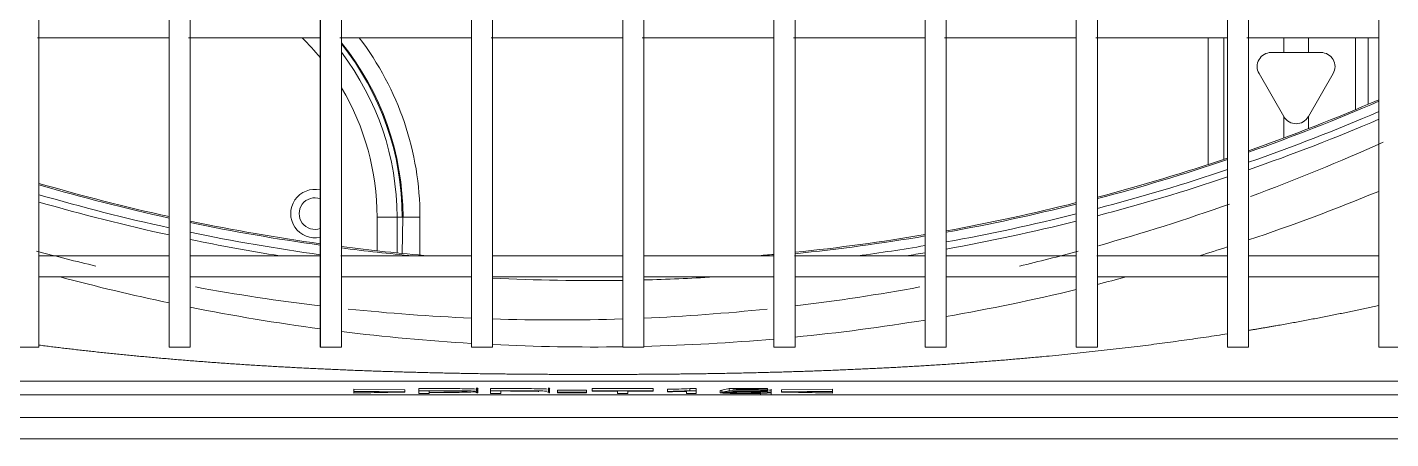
# Model space of a CAD drawing. Header units: millimetres. Extents: x 147619 to 200208, y -27981 to 8299.
# Drawn here: x 166369.7 to 166563.5, y -811.3 to -752.8 of the extents above; entities that cross this region are included whole.
import ezdxf

# ---------------------------------------------------------------- set-up
doc = ezdxf.new("R2010")
doc.units = ezdxf.units.MM
for name, color, linetype, lineweight in [('A-DETL-WIDE', 7, 'Continuous', 80), ('G-IMPT', 7, 'Continuous', 5), ('M-EQPM', 7, 'Continuous', 5), ('M-EQPM-3', 7, 'Continuous', 80)]:
    doc.layers.add(name, color=color, linetype=linetype, lineweight=lineweight)
doc.layers.add('G-IMPT-2', color=7, linetype='Continuous', lineweight=5, true_color=0x666666)

# ---------------------------------------------------------------- blocks, each defined once
blk = doc.blocks.new('RUXYQ14BA - top_dwg-2991071-10-003 三层空调通风平面图')
at = {"layer": 'G-IMPT'}
for p, q in [((414.71, -317.38), (433.2, -317.38)), ((436.2, -317.38), (454.69, -317.38)), ((457.69, -317.38), (476.19, -317.38)), ((479.18, -317.38), (497.68, -317.38)), ((500.68, -317.38), (519.17, -317.38)), ((522.17, -317.38), (540.66, -317.38)), ((543.66, -317.38), (562.15, -317.38)), ((565.15, -317.38), (583.64, -317.38)), ((580.89, -317.38), (580.89, -335.38)), ((583.14, -317.38), (583.14, -334.63)), ((586.64, -317.38), (605.13, -317.38)), ((603.63, -317.38), (603.63, -326.83)), ((465.6, -347.94), (465.6, -342.86)), ((433.2, -348.36), (414.71, -348.36)), ((454.69, -348.36), (436.2, -348.36)), ((476.19, -348.36), (457.69, -348.36)), ((497.68, -348.36), (479.18, -348.36)), ((519.17, -348.36), (500.68, -348.36)), ((540.66, -348.36), (522.17, -348.36)), ((562.15, -348.36), (543.66, -348.36)), ((583.64, -348.36), (565.15, -348.36)), ((605.13, -348.36), (586.64, -348.36)), ((414.71, -351.36), (433.2, -351.36)), ((436.2, -351.36), (454.69, -351.36)), ((457.69, -351.36), (476.19, -351.36)), ((479.18, -351.36), (497.68, -351.36)), ((500.68, -351.36), (519.17, -351.36)), ((522.17, -351.36), (540.66, -351.36)), ((543.66, -351.36), (562.15, -351.36)), ((565.15, -351.36), (583.64, -351.36)), ((586.64, -351.36), (605.13, -351.36)), ((477.07, -367.83), (477.07, -367.17)), ((487.27, -367.83), (487.27, -367.17)), ((511.76, -367.74), (511.76, -367.44)), ((513.9, -367.59), (513.31, -367.69)), ((518.79, -368), (518.79, -367.3)), ((283.51, -371.36), (693.35, -371.36))]:
    blk.add_line(p, q, dxfattribs=at)
at = {"layer": 'G-IMPT', "flags": 128}
for points in [[(411.71, -361.36), (414.71, -361.36), (414.71, 213.41), (411.71, 213.41)], [(433.2, -361.36), (436.2, -361.36), (436.2, 213.41), (433.2, 213.41)], [(454.69, 213.41), (457.69, 213.41), (457.69, -361.36), (454.69, -361.36)], [(476.19, -361.36), (479.18, -361.36), (479.18, 213.41), (476.19, 213.41)], [(500.68, -361.36), (500.68, 213.41), (497.68, 213.41), (497.68, -361.36)], [(522.17, -361.36), (522.17, 213.41), (519.17, 213.41), (519.17, -361.36)], [(543.66, -361.36), (543.66, 213.41), (540.66, 213.41), (540.66, -361.36)], [(565.15, -361.36), (565.15, 213.41), (562.15, 213.41), (562.15, -361.36)], [(586.64, -361.36), (586.64, 213.41), (583.64, 213.41), (583.64, -361.36)], [(608.13, -361.36), (608.13, 213.41), (605.13, 213.41), (605.13, -361.36)], [(496.96, -367.92), (496.96, -367.58), (493.36, -367.58), (493.36, -367.54), (502.03, -367.54), (502.03, -367.58), (498.41, -367.58), (498.41, -367.92)], [(508.1, -367.24), (508.1, -367.54), (507.23, -367.54), (507.23, -367.24)], [(527.5, -367.3), (520.25, -367.41), (520.25, -367.71), (527.5, -367.6), (527.5, -367.65), (521.75, -367.73), (527.5, -367.81), (527.5, -367.65)]]:
    blk.add_lwpolyline(points, close=True, dxfattribs=at)
for points in [[(589.85, -319.47), (591.64, -319.47), (595.14, -319.47), (596.92, -319.47)], [(591.66, -328.59), (591.64, -328.56), (588.12, -322.47)], [(598.65, -322.47), (595.14, -328.56), (595.12, -328.59)], [(723.34, -333.44), (723.34, -362.24), (723.33, -364.94), (659.59, -364.94), (656.41, -368.13), (330.54, -368.13)], [(669.61, -352.14), (655.6, -366.18), (331.34, -366.18), (326.53, -361.36)], [(459.44, -367.81), (459.44, -367.6), (459.44, -367.3), (466.69, -367.41), (466.69, -367.71), (466.69, -367.75), (459.44, -367.86), (459.44, -367.81), (465.2, -367.73), (459.44, -367.65), (459.44, -367.6), (466.69, -367.71)], [(470.16, -367.58), (470.16, -367.77), (470.16, -367.92), (468.71, -367.92), (468.71, -367.54), (468.71, -367.24)], [(480.36, -367.58), (480.36, -367.72), (480.36, -367.92), (478.91, -367.92), (478.91, -367.54), (478.91, -367.24)], [(488.43, -367.76), (488.43, -367.46), (492.54, -367.46), (492.54, -367.76), (492.54, -367.81), (488.43, -367.81), (488.43, -367.76), (492.54, -367.76)], [(493.36, -367.54), (493.36, -367.24), (502.03, -367.24), (502.03, -367.54)], [(504.06, -367.33), (504.06, -367.68), (504.06, -367.63)], [(508.1, -367.54), (508.1, -367.92), (506.76, -367.92), (506.76, -367.62)], [(512.83, -367.54), (511.76, -367.74), (512.94, -367.74), (512.94, -367.82), (511.52, -367.82), (511.52, -367.52), (511.76, -367.44), (512.83, -367.24), (518.26, -367.24), (518.26, -367.54), (518.26, -367.59), (513.9, -367.59)], [(518.26, -367.54), (512.83, -367.54), (512.83, -367.24)], [(527.5, -367.81), (527.5, -367.86), (520.25, -367.75), (520.25, -367.71)]]:
    blk.add_lwpolyline(points, dxfattribs=at)
at = {"layer": 'G-IMPT'}
for centre, radius, start, end in [((426.96, -342.86), 38.64, 360, 37.3078), ((589.85, -321.47), 2, 90, 210), ((596.92, -321.47), 2, 330, 90), ((493.47, -68.44), 280.89, 289.3716, 293.4239), ((493.47, -68.44), 281.09, 289.3573, 293.4062), ((593.39, -327.59), 2, 210, 330), ((493.47, -68.44), 280.89, 284.7843, 288.7245), ((493.47, -68.44), 281.09, 284.7736, 288.7107), ((493.47, -68.44), 280.89, 253.7155, 257.6097), ((493.47, -68.44), 281.09, 253.7274, 257.6186), ((453.94, -342.36), 2.25, 70.5288, 289.4712), ((493.47, -68.44), 280.89, 280.2922, 284.1526), ((493.47, -68.44), 281.09, 280.2848, 284.1423), ((493.47, -68.44), 292.88, 288.5486, 292.411), ((493.47, -68.44), 280.89, 258.2352, 262.0645), ((493.47, -68.44), 281.09, 258.2437, 262.0702), ((493.47, -68.44), 280.89, 275.8633, 279.6711), ((493.47, -68.44), 281.09, 275.8591, 279.6642), ((493.47, -68.44), 280.89, 262.6817, 265.2475), ((493.47, -68.44), 281.09, 262.6869, 264.7802), ((493.47, -68.44), 280.89, 274.7525, 275.2487), ((493.47, -68.44), 292.88, 287.1092, 287.9309), ((493.47, -68.44), 292.88, 255.013, 258.1247), ((493.47, -68.44), 292.88, 284.1659, 284.987), ((493.47, -68.44), 292.88, 279.8664, 283.5616), ((493.47, -68.44), 292.88, 258.7235, 262.3915), ((493.47, -68.44), 292.88, 275.6224, 279.2714), ((493.47, -68.44), 292.88, 262.983, 266.6162), ((493.47, -68.44), 292.88, 271.4092, 275.0332), ((493.47, -68.44), 292.88, 267.2037, 270.8225), ((503.36, -291.66), 75.67, 270.5313, 272.9349), ((503.36, -291.96), 75.67, 270.5313, 272.9349), ((502.36, -222.25), 145.44, 270.6698, 271.7337)]:
    blk.add_arc(centre, radius, start, end, dxfattribs=at)
for points in [[(468.71, -367.24), (470.09, -367.24), (471.47, -367.24), (472.85, -367.24)], [(468.71, -367.54), (470.09, -367.54), (471.47, -367.54), (472.85, -367.54)], [(486.05, -367.26), (486.45, -367.27), (486.75, -367.28), (486.96, -367.3)], [(486.05, -367.56), (486.45, -367.57), (486.75, -367.58), (486.96, -367.6)], [(512.68, -367.9), (512.01, -367.88), (511.63, -367.86), (511.52, -367.82)]]:
    blk.add_open_spline(points, degree=3, dxfattribs=at)
for points, knots in [([(477.05, -367.66), (476.98, -367.69), (476.66, -367.71), (475.44, -367.75), (474.4, -367.77), (472.96, -367.77), (472.03, -367.76), (471.09, -367.77), (470.16, -367.77)], [0.4175591, 0.4175591, 0.4175591, 0.4175591, 0.5338554, 0.5338554, 0.6671766, 0.6671766, 0.6671766, 1, 1, 1, 1]), ([(475.57, -367.65), (475.57, -367.65), (475.57, -367.65), (475.57, -367.63), (475.45, -367.62), (475.23, -367.61), (475, -367.6), (474.73, -367.59), (474.08, -367.59), (473.6, -367.58), (472.95, -367.58), (472.71, -367.58), (472.47, -367.58), (472.23, -367.58)], [0.4385011, 0.4385011, 0.4385011, 0.4385011, 0.4385246, 0.4385246, 0.5, 0.5, 0.5, 0.625, 0.625, 0.75, 0.75, 0.75, 0.814375, 0.814375, 0.814375, 0.814375]), ([(472.85, -367.24), (473.49, -367.24), (474.06, -367.24), (474.53, -367.24), (475, -367.24), (475.44, -367.25), (475.84, -367.26), (476.25, -367.27), (476.55, -367.28), (476.76, -367.3)], [0.332823381, 0.332823381, 0.332823381, 0.332823381, 0.333384993, 0.333384993, 0.333384993, 0.333862304, 0.333862304, 0.333862304, 0.334353237, 0.334353237, 0.334353237, 0.334353237]), ([(472.85, -367.54), (473.49, -367.54), (474.06, -367.54), (474.53, -367.54), (475, -367.54), (475.44, -367.55), (475.84, -367.56), (476.25, -367.57), (476.55, -367.58), (476.76, -367.6)], [0.332823381, 0.332823381, 0.332823381, 0.332823381, 0.333384993, 0.333384993, 0.333384993, 0.333862304, 0.333862304, 0.333862304, 0.334353237, 0.334353237, 0.334353237, 0.334353237]), ([(478.91, -367.24), (480.29, -367.24), (481.66, -367.24), (483.04, -367.24), (483.7, -367.24), (484.26, -367.24), (485.2, -367.24), (485.64, -367.25), (486.05, -367.26)], [0, 0, 0, 0, 0.2496949, 0.2496949, 0.2496949, 0.3745424, 0.3745424, 0.4993898, 0.4993898, 0.4993898, 0.4993898]), ([(478.91, -367.54), (480.29, -367.54), (481.66, -367.54), (483.04, -367.54), (483.7, -367.54), (484.26, -367.54), (485.2, -367.54), (485.64, -367.55), (486.05, -367.56)], [0, 0, 0, 0, 0.2496949, 0.2496949, 0.2496949, 0.3745424, 0.3745424, 0.4993898, 0.4993898, 0.4993898, 0.4993898]), ([(484.61, -367.59), (484.28, -367.59), (483.79, -367.58), (483.15, -367.58), (482.68, -367.58), (482.21, -367.58), (481.73, -367.58)], [0.6663407, 0.6663407, 0.6663407, 0.6663407, 0.6668297, 0.6668297, 0.6668297, 0.8363769, 0.8363769, 0.8363769, 0.8363769]), ([(485.76, -367.65), (485.76, -367.65), (485.76, -367.65), (485.76, -367.63), (485.65, -367.62), (485.2, -367.6), (484.93, -367.59), (484.61, -367.59)], [0.5344085, 0.5344085, 0.5344085, 0.5344085, 0.5348261, 0.5348261, 0.6005834, 0.6005834, 0.6663407, 0.6663407, 0.6663407, 0.6663407]), ([(513.31, -367.69), (513.98, -367.67), (514.67, -367.67), (516.3, -367.67), (517.09, -367.68), (517.77, -367.7), (518.44, -367.72), (518.79, -367.75), (518.79, -367.83), (518.44, -367.86), (517.75, -367.89), (517.06, -367.91), (516.17, -367.93), (514.14, -367.93), (513.35, -367.92), (512.68, -367.9)], [0, 0, 0, 0, 0.1471882, 0.1471882, 0.333032, 0.333032, 0.333032, 0.4984228, 0.4984228, 0.6660639, 0.6660639, 0.6660639, 0.849888, 0.849888, 0.9990959, 0.9990959, 0.9990959, 0.9990959]), ([(512.94, -367.82), (513.05, -367.84), (513.29, -367.86), (513.66, -367.87), (514.04, -367.88), (514.5, -367.89), (515.73, -367.89), (516.28, -367.88), (516.71, -367.86), (517.05, -367.85), (517.26, -367.83), (517.32, -367.81)], [0, 0, 0, 0, 0.0005925, 0.0005925, 0.0005925, 0.1484338, 0.1484338, 0.3337283, 0.3337283, 0.3337283, 0.4690648, 0.4690648, 0.4690648, 0.4690648]), ([(517.35, -367.79), (517.35, -367.79), (517.35, -367.79), (517.35, -367.77), (517.13, -367.75), (516.69, -367.73), (516.26, -367.72), (515.7, -367.71), (514.16, -367.71), (513.5, -367.72), (513.03, -367.75)], [0.4992973, 0.4992973, 0.4992973, 0.4992973, 0.4994993, 0.4994993, 0.6668642, 0.6668642, 0.6668642, 0.8145753, 0.8145753, 1, 1, 1, 1]), ([(513.31, -367.39), (513.98, -367.37), (514.67, -367.37), (516.3, -367.37), (517.09, -367.38), (517.77, -367.4), (518.44, -367.42), (518.79, -367.45), (518.79, -367.49), (518.79, -367.49), (518.79, -367.49)], [0, 0, 0, 0, 0.1471882, 0.1471882, 0.333032, 0.333032, 0.333032, 0.4984228, 0.4984228, 0.4985032, 0.4985032, 0.4985032, 0.4985032])]:
    blk.add_open_spline(points, degree=3, knots=knots, dxfattribs=at)
at = {"layer": 'G-IMPT-2'}
for p, q in [((591.64, -319.47), (591.64, -317.38)), ((595.14, -319.47), (595.14, -317.38)), ((601.82, -327.59), (601.82, -317.38)), ((591.64, -331.62), (591.64, -328.56)), ((595.14, -330.29), (595.14, -328.56))]:
    blk.add_line(p, q, dxfattribs=at)
at = {"layer": 'G-IMPT-2', "flags": 128}
for points in [[(462.76, -347.65), (462.76, -342.86), (466.33, -342.86), (466.44, -342.86), (465.6, -342.86)], [(466.44, -342.86), (466.33, -348.02), (466.44, -342.86), (468.86, -342.86), (468.86, -348.25)], [(693.35, -371.36), (693.35, -374.35), (283.51, -374.35), (283.51, -371.36)]]:
    blk.add_lwpolyline(points, dxfattribs=at)
at = {"layer": 'G-IMPT-2'}
for centre, radius, start, end in [((426.96, -342.86), 35.81, 39.2238, 45.3802), ((426.96, -342.86), 41.9, 360, 37.4632), ((426.96, -342.86), 39.49, 360, 38.8846), ((426.96, -342.86), 39.38, 360, 38.6886), ((426.96, -342.86), 35.81, 360, 30.8591), ((493.47, -68.44), 282.44, 289.2609, 293.2875), ((493.47, -68.44), 283.44, 289.1903, 293.2006), ((493.47, -68.44), 282.44, 284.7012, 288.6178), ((493.47, -68.44), 283.44, 284.6482, 288.5497), ((453.94, -342.36), 3.45, 77.4441, 282.5559), ((493.47, -68.44), 282.44, 253.8075, 257.6788), ((493.47, -68.44), 283.44, 253.8661, 257.723), ((493.47, -68.44), 282.44, 280.235, 284.0732), ((493.47, -68.44), 283.44, 280.1986, 284.0225), ((493.47, -68.44), 282.44, 258.3008, 262.1084), ((493.47, -68.44), 283.44, 258.3426, 260.9638), ((493.47, -68.44), 282.44, 277.6567, 279.6174), ((493.47, -68.44), 283.44, 279.0362, 279.5832), ((493.47, -68.44), 283.44, 267.1104, 270.8499), ((493.47, -68.44), 283.44, 271.4562, 273.4673)]:
    blk.add_arc(centre, radius, start, end, dxfattribs=at)
for points, knots in [([(605.15, -355.42), (598.16, -356.95), (590.93, -358.23), (588.81, -358.6), (586.66, -358.96)], [0.28611527, 0.28611527, 0.28611527, 0.3125, 0.3125, 0.32096682, 0.32096682, 0.32096682]), ([(583.66, -359.44), (571.33, -361.37), (558.11, -362.62), (550.2, -363.37), (541.82, -363.9), (534.01, -364.39), (525.63, -364.7), (517.92, -364.98), (509.53, -365.11), (501.98, -365.22), (493.47, -365.22)], [0.3268665, 0.3268665, 0.3268665, 0.375, 0.375, 0.40625, 0.40625, 0.4375, 0.4375, 0.46875, 0.46875, 0.5, 0.5, 0.5]), ([(493.47, -365.22), (484.97, -365.22), (477.42, -365.11), (469.03, -364.98), (461.31, -364.7), (452.93, -364.39), (445.12, -363.9), (436.75, -363.37), (428.84, -362.62), (421.64, -361.94), (414.7, -361.05)], [0.5, 0.5, 0.5, 0.53125, 0.53125, 0.5625, 0.5625, 0.59375, 0.59375, 0.625, 0.625, 0.6512165, 0.6512165, 0.6512165])]:
    blk.add_open_spline(points, degree=2, knots=knots, dxfattribs=at)
blk = doc.blocks.new('RUXYQ14BA - top_dwg-V221-10-003 三层空调通风平面图')
at = {"layer": 'A-DETL-WIDE'}
blk.add_line((512.94, -367.74), (512.94, -367.82), dxfattribs=at)
for points in [[(476.87, -367.31), (477, -367.32), (477.06, -367.33), (477.07, -367.35)], [(476.87, -367.61), (477, -367.62), (477.06, -367.63), (477.07, -367.65)], [(487.06, -367.31), (487.18, -367.32), (487.24, -367.33), (487.26, -367.34)], [(487.06, -367.61), (487.18, -367.62), (487.24, -367.63), (487.26, -367.64)], [(517.23, -367.83), (517.27, -367.82), (517.3, -367.81), (517.32, -367.81)]]:
    blk.add_open_spline(points, degree=3, dxfattribs=at)
at = {"layer": 'G-IMPT'}
for p, q in [((414.71, -317.38), (433.2, -317.38)), ((436.2, -317.38), (454.69, -317.38)), ((457.69, -317.38), (476.19, -317.38)), ((479.18, -317.38), (497.68, -317.38)), ((500.68, -317.38), (519.17, -317.38)), ((522.17, -317.38), (540.66, -317.38)), ((543.66, -317.38), (562.15, -317.38)), ((565.15, -317.38), (583.64, -317.38)), ((580.89, -317.38), (580.89, -335.38)), ((583.14, -317.38), (583.14, -334.63)), ((586.64, -317.38), (605.13, -317.38)), ((603.63, -317.38), (603.63, -326.83)), ((465.6, -347.94), (465.6, -342.86)), ((433.2, -348.36), (414.71, -348.36)), ((454.69, -348.36), (436.2, -348.36)), ((476.19, -348.36), (457.69, -348.36)), ((497.68, -348.36), (479.18, -348.36)), ((519.17, -348.36), (500.68, -348.36)), ((540.66, -348.36), (522.17, -348.36)), ((562.15, -348.36), (543.66, -348.36)), ((583.64, -348.36), (565.15, -348.36)), ((605.13, -348.36), (586.64, -348.36)), ((414.71, -351.36), (433.2, -351.36)), ((436.2, -351.36), (454.69, -351.36)), ((457.69, -351.36), (476.19, -351.36)), ((479.18, -351.36), (497.68, -351.36)), ((500.68, -351.36), (519.17, -351.36)), ((522.17, -351.36), (540.66, -351.36)), ((543.66, -351.36), (562.15, -351.36)), ((565.15, -351.36), (583.64, -351.36)), ((586.64, -351.36), (605.13, -351.36)), ((477.07, -367.83), (477.07, -367.17)), ((487.27, -367.83), (487.27, -367.17)), ((511.76, -367.74), (511.76, -367.44)), ((513.9, -367.59), (513.31, -367.69)), ((518.79, -368), (518.79, -367.3)), ((283.51, -371.36), (693.35, -371.36))]:
    blk.add_line(p, q, dxfattribs=at)
at = {"layer": 'G-IMPT', "flags": 128}
for points in [[(411.71, -361.36), (414.71, -361.36), (414.71, 213.41), (411.71, 213.41)], [(433.2, -361.36), (436.2, -361.36), (436.2, 213.41), (433.2, 213.41)], [(454.69, 213.41), (457.69, 213.41), (457.69, -361.36), (454.69, -361.36)], [(476.19, -361.36), (479.18, -361.36), (479.18, 213.41), (476.19, 213.41)], [(500.68, -361.36), (500.68, 213.41), (497.68, 213.41), (497.68, -361.36)], [(522.17, -361.36), (522.17, 213.41), (519.17, 213.41), (519.17, -361.36)], [(543.66, -361.36), (543.66, 213.41), (540.66, 213.41), (540.66, -361.36)], [(565.15, -361.36), (565.15, 213.41), (562.15, 213.41), (562.15, -361.36)], [(586.64, -361.36), (586.64, 213.41), (583.64, 213.41), (583.64, -361.36)], [(608.13, -361.36), (608.13, 213.41), (605.13, 213.41), (605.13, -361.36)], [(496.96, -367.92), (496.96, -367.58), (493.36, -367.58), (493.36, -367.54), (502.03, -367.54), (502.03, -367.58), (498.41, -367.58), (498.41, -367.92)], [(508.1, -367.24), (508.1, -367.54), (507.23, -367.54), (507.23, -367.24)], [(527.5, -367.3), (520.25, -367.41), (520.25, -367.71), (527.5, -367.6), (527.5, -367.65), (521.75, -367.73), (527.5, -367.81), (527.5, -367.65)]]:
    blk.add_lwpolyline(points, close=True, dxfattribs=at)
for points in [[(589.85, -319.47), (591.64, -319.47), (595.14, -319.47), (596.92, -319.47)], [(591.66, -328.59), (591.64, -328.56), (588.12, -322.47)], [(598.65, -322.47), (595.14, -328.56), (595.12, -328.59)], [(723.34, -333.44), (723.34, -362.24), (723.33, -364.94), (659.59, -364.94), (656.41, -368.13), (330.54, -368.13)], [(669.61, -352.14), (655.6, -366.18), (331.34, -366.18), (326.53, -361.36)], [(459.44, -367.81), (459.44, -367.6), (459.44, -367.3), (466.69, -367.41), (466.69, -367.71), (466.69, -367.75), (459.44, -367.86), (459.44, -367.81), (465.2, -367.73), (459.44, -367.65), (459.44, -367.6), (466.69, -367.71)], [(470.16, -367.58), (470.16, -367.77), (470.16, -367.92), (468.71, -367.92), (468.71, -367.54), (468.71, -367.24)], [(480.36, -367.58), (480.36, -367.72), (480.36, -367.92), (478.91, -367.92), (478.91, -367.54), (478.91, -367.24)], [(488.43, -367.76), (488.43, -367.46), (492.54, -367.46), (492.54, -367.76), (492.54, -367.81), (488.43, -367.81), (488.43, -367.76), (492.54, -367.76)], [(493.36, -367.54), (493.36, -367.24), (502.03, -367.24), (502.03, -367.54)], [(504.06, -367.33), (504.06, -367.68), (504.06, -367.63)], [(508.1, -367.54), (508.1, -367.92), (506.76, -367.92), (506.76, -367.62)], [(512.83, -367.54), (511.76, -367.74), (512.94, -367.74), (512.94, -367.82), (511.52, -367.82), (511.52, -367.52), (511.76, -367.44), (512.83, -367.24), (518.26, -367.24), (518.26, -367.54), (518.26, -367.59), (513.9, -367.59)], [(518.26, -367.54), (512.83, -367.54), (512.83, -367.24)], [(527.5, -367.81), (527.5, -367.86), (520.25, -367.75), (520.25, -367.71)]]:
    blk.add_lwpolyline(points, dxfattribs=at)
at = {"layer": 'G-IMPT'}
for centre, radius, start, end in [((426.96, -342.86), 38.64, 360, 37.3078), ((589.85, -321.47), 2, 90, 210), ((596.92, -321.47), 2, 330, 90), ((493.47, -68.44), 280.89, 289.3716, 293.4239), ((493.47, -68.44), 281.09, 289.3573, 293.4062), ((593.39, -327.59), 2, 210, 330), ((493.47, -68.44), 280.89, 284.7843, 288.7245), ((493.47, -68.44), 281.09, 284.7736, 288.7107), ((493.47, -68.44), 280.89, 253.7155, 257.6097), ((493.47, -68.44), 281.09, 253.7274, 257.6186), ((453.94, -342.36), 2.25, 70.5288, 289.4712), ((493.47, -68.44), 280.89, 280.2922, 284.1526), ((493.47, -68.44), 281.09, 280.2848, 284.1423), ((493.47, -68.44), 292.88, 288.5486, 292.411), ((493.47, -68.44), 280.89, 258.2352, 262.0645), ((493.47, -68.44), 281.09, 258.2437, 262.0702), ((493.47, -68.44), 280.89, 275.8633, 279.6711), ((493.47, -68.44), 281.09, 275.8591, 279.6642), ((493.47, -68.44), 280.89, 262.6817, 265.2475), ((493.47, -68.44), 281.09, 262.6869, 264.7802), ((493.47, -68.44), 280.89, 274.7525, 275.2487), ((493.47, -68.44), 292.88, 287.1092, 287.9309), ((493.47, -68.44), 292.88, 255.013, 258.1247), ((493.47, -68.44), 292.88, 284.1659, 284.987), ((493.47, -68.44), 292.88, 279.8664, 283.5616), ((493.47, -68.44), 292.88, 258.7235, 262.3915), ((493.47, -68.44), 292.88, 275.6224, 279.2714), ((493.47, -68.44), 292.88, 262.983, 266.6162), ((493.47, -68.44), 292.88, 271.4092, 275.0332), ((493.47, -68.44), 292.88, 267.2037, 270.8225), ((503.36, -291.66), 75.67, 270.5313, 272.9349), ((503.36, -291.96), 75.67, 270.5313, 272.9349), ((502.36, -222.25), 145.44, 270.6698, 271.7337)]:
    blk.add_arc(centre, radius, start, end, dxfattribs=at)
for points in [[(468.71, -367.24), (470.09, -367.24), (471.47, -367.24), (472.85, -367.24)], [(468.71, -367.54), (470.09, -367.54), (471.47, -367.54), (472.85, -367.54)], [(486.05, -367.26), (486.45, -367.27), (486.75, -367.28), (486.96, -367.3)], [(486.05, -367.56), (486.45, -367.57), (486.75, -367.58), (486.96, -367.6)], [(512.68, -367.9), (512.01, -367.88), (511.63, -367.86), (511.52, -367.82)]]:
    blk.add_open_spline(points, degree=3, dxfattribs=at)
for points, knots in [([(477.05, -367.66), (476.98, -367.69), (476.66, -367.71), (475.44, -367.75), (474.4, -367.77), (472.96, -367.77), (472.03, -367.76), (471.09, -367.77), (470.16, -367.77)], [0.4175591, 0.4175591, 0.4175591, 0.4175591, 0.5338554, 0.5338554, 0.6671766, 0.6671766, 0.6671766, 1, 1, 1, 1]), ([(475.57, -367.65), (475.57, -367.65), (475.57, -367.65), (475.57, -367.63), (475.45, -367.62), (475.23, -367.61), (475, -367.6), (474.73, -367.59), (474.08, -367.59), (473.6, -367.58), (472.95, -367.58), (472.71, -367.58), (472.47, -367.58), (472.23, -367.58)], [0.4385011, 0.4385011, 0.4385011, 0.4385011, 0.4385246, 0.4385246, 0.5, 0.5, 0.5, 0.625, 0.625, 0.75, 0.75, 0.75, 0.814375, 0.814375, 0.814375, 0.814375]), ([(472.85, -367.24), (473.49, -367.24), (474.06, -367.24), (474.53, -367.24), (475, -367.24), (475.44, -367.25), (475.84, -367.26), (476.25, -367.27), (476.55, -367.28), (476.76, -367.3)], [0.332823381, 0.332823381, 0.332823381, 0.332823381, 0.333384993, 0.333384993, 0.333384993, 0.333862304, 0.333862304, 0.333862304, 0.334353237, 0.334353237, 0.334353237, 0.334353237]), ([(472.85, -367.54), (473.49, -367.54), (474.06, -367.54), (474.53, -367.54), (475, -367.54), (475.44, -367.55), (475.84, -367.56), (476.25, -367.57), (476.55, -367.58), (476.76, -367.6)], [0.332823381, 0.332823381, 0.332823381, 0.332823381, 0.333384993, 0.333384993, 0.333384993, 0.333862304, 0.333862304, 0.333862304, 0.334353237, 0.334353237, 0.334353237, 0.334353237]), ([(478.91, -367.24), (480.29, -367.24), (481.66, -367.24), (483.04, -367.24), (483.7, -367.24), (484.26, -367.24), (485.2, -367.24), (485.64, -367.25), (486.05, -367.26)], [0, 0, 0, 0, 0.2496949, 0.2496949, 0.2496949, 0.3745424, 0.3745424, 0.4993898, 0.4993898, 0.4993898, 0.4993898]), ([(478.91, -367.54), (480.29, -367.54), (481.66, -367.54), (483.04, -367.54), (483.7, -367.54), (484.26, -367.54), (485.2, -367.54), (485.64, -367.55), (486.05, -367.56)], [0, 0, 0, 0, 0.2496949, 0.2496949, 0.2496949, 0.3745424, 0.3745424, 0.4993898, 0.4993898, 0.4993898, 0.4993898]), ([(484.61, -367.59), (484.28, -367.59), (483.79, -367.58), (483.15, -367.58), (482.68, -367.58), (482.21, -367.58), (481.73, -367.58)], [0.6663407, 0.6663407, 0.6663407, 0.6663407, 0.6668297, 0.6668297, 0.6668297, 0.8363769, 0.8363769, 0.8363769, 0.8363769]), ([(485.76, -367.65), (485.76, -367.65), (485.76, -367.65), (485.76, -367.63), (485.65, -367.62), (485.2, -367.6), (484.93, -367.59), (484.61, -367.59)], [0.5344085, 0.5344085, 0.5344085, 0.5344085, 0.5348261, 0.5348261, 0.6005834, 0.6005834, 0.6663407, 0.6663407, 0.6663407, 0.6663407]), ([(513.31, -367.69), (513.98, -367.67), (514.67, -367.67), (516.3, -367.67), (517.09, -367.68), (517.77, -367.7), (518.44, -367.72), (518.79, -367.75), (518.79, -367.83), (518.44, -367.86), (517.75, -367.89), (517.06, -367.91), (516.17, -367.93), (514.14, -367.93), (513.35, -367.92), (512.68, -367.9)], [0, 0, 0, 0, 0.1471882, 0.1471882, 0.333032, 0.333032, 0.333032, 0.4984228, 0.4984228, 0.6660639, 0.6660639, 0.6660639, 0.849888, 0.849888, 0.9990959, 0.9990959, 0.9990959, 0.9990959]), ([(512.94, -367.82), (513.05, -367.84), (513.29, -367.86), (513.66, -367.87), (514.04, -367.88), (514.5, -367.89), (515.73, -367.89), (516.28, -367.88), (516.71, -367.86), (517.05, -367.85), (517.26, -367.83), (517.32, -367.81)], [0, 0, 0, 0, 0.0005925, 0.0005925, 0.0005925, 0.1484338, 0.1484338, 0.3337283, 0.3337283, 0.3337283, 0.4690648, 0.4690648, 0.4690648, 0.4690648]), ([(517.35, -367.79), (517.35, -367.79), (517.35, -367.79), (517.35, -367.77), (517.13, -367.75), (516.69, -367.73), (516.26, -367.72), (515.7, -367.71), (514.16, -367.71), (513.5, -367.72), (513.03, -367.75)], [0.4992973, 0.4992973, 0.4992973, 0.4992973, 0.4994993, 0.4994993, 0.6668642, 0.6668642, 0.6668642, 0.8145753, 0.8145753, 1, 1, 1, 1]), ([(513.31, -367.39), (513.98, -367.37), (514.67, -367.37), (516.3, -367.37), (517.09, -367.38), (517.77, -367.4), (518.44, -367.42), (518.79, -367.45), (518.79, -367.49), (518.79, -367.49), (518.79, -367.49)], [0, 0, 0, 0, 0.1471882, 0.1471882, 0.333032, 0.333032, 0.333032, 0.4984228, 0.4984228, 0.4985032, 0.4985032, 0.4985032, 0.4985032])]:
    blk.add_open_spline(points, degree=3, knots=knots, dxfattribs=at)
at = {"layer": 'G-IMPT-2'}
for p, q in [((591.64, -319.47), (591.64, -317.38)), ((595.14, -319.47), (595.14, -317.38)), ((601.82, -327.59), (601.82, -317.38)), ((591.64, -331.62), (591.64, -328.56)), ((595.14, -330.29), (595.14, -328.56))]:
    blk.add_line(p, q, dxfattribs=at)
at = {"layer": 'G-IMPT-2', "flags": 128}
for points in [[(462.76, -347.65), (462.76, -342.86), (466.33, -342.86), (466.44, -342.86), (465.6, -342.86)], [(466.44, -342.86), (466.33, -348.02), (466.44, -342.86), (468.86, -342.86), (468.86, -348.25)], [(693.35, -371.36), (693.35, -374.35), (283.51, -374.35), (283.51, -371.36)]]:
    blk.add_lwpolyline(points, dxfattribs=at)
at = {"layer": 'G-IMPT-2'}
for centre, radius, start, end in [((426.96, -342.86), 35.81, 39.2238, 45.3802), ((426.96, -342.86), 41.9, 360, 37.4632), ((426.96, -342.86), 39.49, 360, 38.8846), ((426.96, -342.86), 39.38, 360, 38.6886), ((426.96, -342.86), 35.81, 360, 30.8591), ((493.47, -68.44), 282.44, 289.2609, 293.2875), ((493.47, -68.44), 283.44, 289.1903, 293.2006), ((493.47, -68.44), 282.44, 284.7012, 288.6178), ((493.47, -68.44), 283.44, 284.6482, 288.5497), ((453.94, -342.36), 3.45, 77.4441, 282.5559), ((493.47, -68.44), 282.44, 253.8075, 257.6788), ((493.47, -68.44), 283.44, 253.8661, 257.723), ((493.47, -68.44), 282.44, 280.235, 284.0732), ((493.47, -68.44), 283.44, 280.1986, 284.0225), ((493.47, -68.44), 282.44, 258.3008, 262.1084), ((493.47, -68.44), 283.44, 258.3426, 260.9638), ((493.47, -68.44), 282.44, 277.6567, 279.6174), ((493.47, -68.44), 283.44, 279.0362, 279.5832), ((493.47, -68.44), 283.44, 267.1104, 270.8499), ((493.47, -68.44), 283.44, 271.4562, 273.4673)]:
    blk.add_arc(centre, radius, start, end, dxfattribs=at)
for points, knots in [([(605.15, -355.42), (598.16, -356.95), (590.93, -358.23), (588.81, -358.6), (586.66, -358.96)], [0.28611527, 0.28611527, 0.28611527, 0.3125, 0.3125, 0.32096682, 0.32096682, 0.32096682]), ([(583.66, -359.44), (571.33, -361.37), (558.11, -362.62), (550.2, -363.37), (541.82, -363.9), (534.01, -364.39), (525.63, -364.7), (517.92, -364.98), (509.53, -365.11), (501.98, -365.22), (493.47, -365.22)], [0.3268665, 0.3268665, 0.3268665, 0.375, 0.375, 0.40625, 0.40625, 0.4375, 0.4375, 0.46875, 0.46875, 0.5, 0.5, 0.5]), ([(493.47, -365.22), (484.97, -365.22), (477.42, -365.11), (469.03, -364.98), (461.31, -364.7), (452.93, -364.39), (445.12, -363.9), (436.75, -363.37), (428.84, -362.62), (421.64, -361.94), (414.7, -361.05)], [0.5, 0.5, 0.5, 0.53125, 0.53125, 0.5625, 0.5625, 0.59375, 0.59375, 0.625, 0.625, 0.6512165, 0.6512165, 0.6512165])]:
    blk.add_open_spline(points, degree=2, knots=knots, dxfattribs=at)
blk = doc.blocks.new('RUXYQ14BA - RUXYQ14BA-2991177-10-003 三层空调通风平面图')
at = {"layer": 'M-EQPM'}
for p, q in [((-378.6, 151.74), (-378.6, 726.51)), ((-360.11, 726.51), (-360.11, 151.74)), ((-357.11, 151.74), (-357.11, 726.51)), ((-338.61, 726.51), (-338.61, 151.74)), ((-335.62, 151.74), (-335.62, 726.51)), ((-317.12, 726.51), (-317.12, 151.74)), ((-314.12, 151.74), (-314.12, 726.51)), ((-295.63, 726.51), (-295.63, 151.74)), ((-292.63, 151.74), (-292.63, 726.51)), ((-274.14, 726.51), (-274.14, 151.74)), ((-271.14, 151.74), (-271.14, 726.51)), ((-252.65, 726.51), (-252.65, 151.74)), ((-249.65, 151.74), (-249.65, 726.51)), ((-231.16, 726.51), (-231.16, 151.74)), ((-228.16, 151.74), (-228.16, 726.51)), ((-209.67, 726.51), (-209.67, 151.74)), ((-206.67, 151.74), (-206.67, 726.51)), ((-188.17, 726.51), (-188.17, 151.74)), ((-378.83, 195.72), (-360.11, 195.72)), ((-357.34, 195.72), (-338.61, 195.72)), ((-335.85, 195.72), (-317.12, 195.72)), ((-314.35, 195.72), (-295.63, 195.72)), ((-292.86, 195.72), (-274.14, 195.72)), ((-271.37, 195.72), (-252.65, 195.72)), ((-249.88, 195.72), (-231.16, 195.72)), ((-228.39, 195.72), (-209.67, 195.72)), ((-206.9, 195.72), (-188.17, 195.72)), ((-360.11, 164.73), (-378.67, 164.73)), ((-338.61, 164.73), (-357.17, 164.73)), ((-317.12, 164.73), (-335.68, 164.73)), ((-295.63, 164.73), (-314.19, 164.73)), ((-274.14, 164.73), (-292.7, 164.73)), ((-252.65, 164.73), (-271.21, 164.73)), ((-231.16, 164.73), (-249.72, 164.73)), ((-209.67, 164.73), (-228.23, 164.73)), ((-188.17, 164.73), (-206.74, 164.73)), ((-378.65, 161.74), (-360.11, 161.74)), ((-357.16, 161.74), (-338.61, 161.74)), ((-335.67, 161.74), (-317.12, 161.74)), ((-314.18, 161.74), (-295.63, 161.74)), ((-292.69, 161.74), (-274.14, 161.74)), ((-271.19, 161.74), (-252.65, 161.74)), ((-249.7, 161.74), (-231.16, 161.74)), ((-228.21, 161.74), (-209.67, 161.74)), ((-206.72, 161.74), (-188.17, 161.74)), ((-381.6, 151.74), (-378.6, 151.74)), ((-360.11, 151.74), (-357.11, 151.74)), ((-338.61, 151.74), (-335.62, 151.74)), ((-317.12, 151.74), (-314.12, 151.74)), ((-295.63, 151.74), (-292.63, 151.74)), ((-274.14, 151.74), (-271.14, 151.74)), ((-252.65, 151.74), (-249.65, 151.74)), ((-231.16, 151.74), (-228.16, 151.74)), ((-209.67, 151.74), (-206.67, 151.74)), ((-188.17, 151.74), (-185.18, 151.74)), ((-81.99, 138.74), (-532.76, 138.74))]:
    blk.add_line(p, q, dxfattribs=at)
for start, end in [(290.2101, 294.3127), (285.6463, 289.5746), (254.9387, 256.6871), (283.3129, 285.0454), (259.592, 263.1875), (276.8057, 280.408), (264, 267.5338), (272.4605, 276), (268.132, 271.8623)]:
    blk.add_arc((-304.88, 440.62), 285, start, end, dxfattribs=at)
for name in ['RUXYQ14BA - top_dwg-2991071-10-003 三层空调通风平面图', 'RUXYQ14BA - top_dwg-V221-10-003 三层空调通风平面图']:
    blk.add_blockref(name, (-793.31, 513.1))

msp = doc.modelspace()

# ---------------------------------------------------------------- block references
at = {"layer": 'M-EQPM-3'}
msp.add_blockref('RUXYQ14BA - RUXYQ14BA-2991177-10-003 三层空调通风平面图', (166750.01, -950), dxfattribs=at)

doc.saveas('drawing.dxf')
